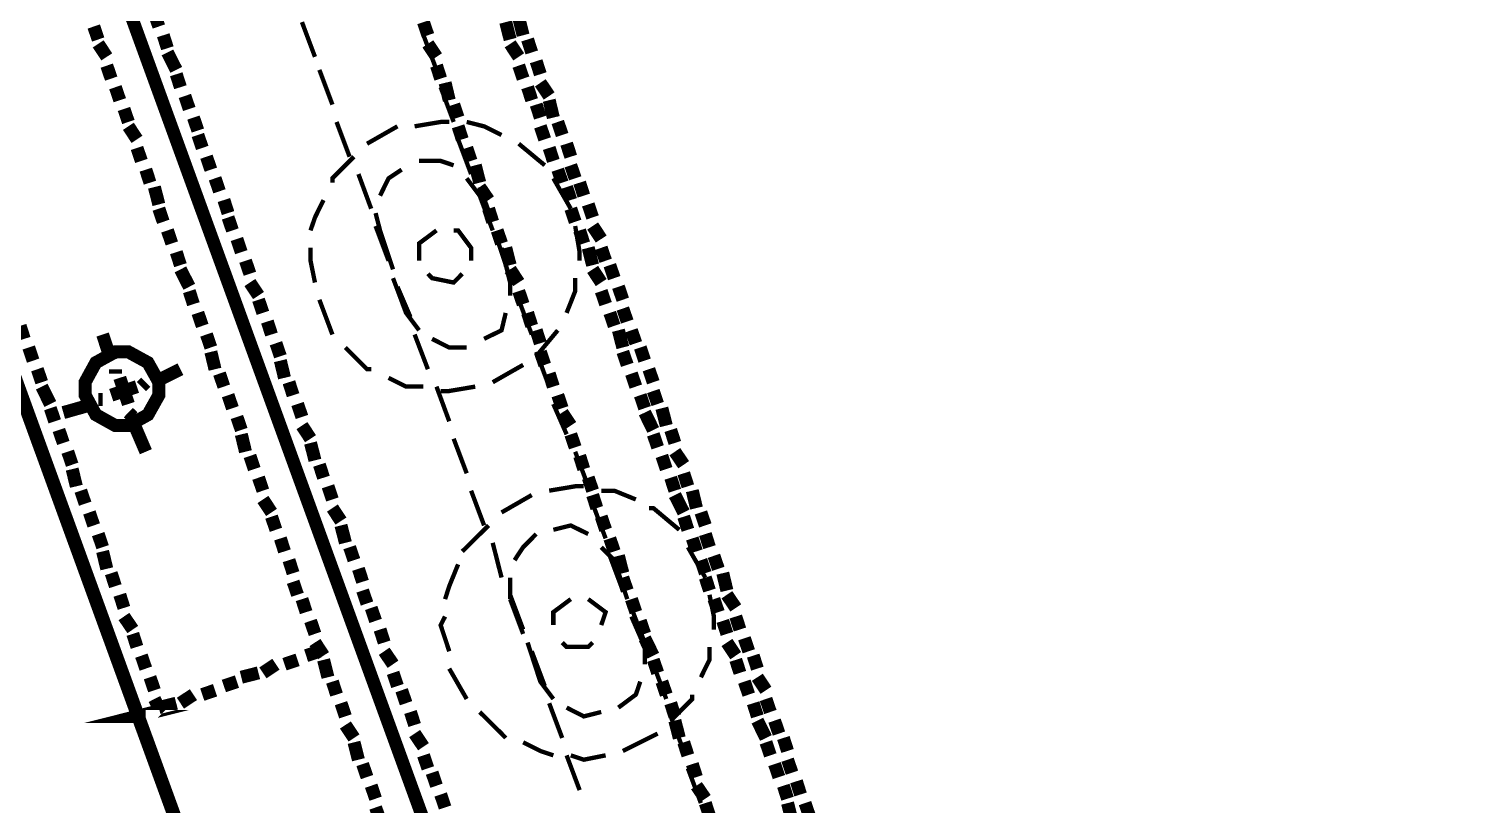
# Model space of a CAD drawing. Extents: x -2.4 to 13.4, y -16 to -5.
# Drawn here: x 2.379 to 2.93, y -11.838 to -11.54 of the extents above; entities that cross this region are included whole.
import ezdxf

# ---------------------------------------------------------------- set-up
doc = ezdxf.new("R2010")
doc.units = 0
doc.header["$MEASUREMENT"] = 0

msp = doc.modelspace()

# ---------------------------------------------------------------- linework, layer by layer
at = {"color": 0}
for points, const_width in [([(3.74199, -12.95219), (2.83868, -12.95219), (0.85698, -7.50883), (1.65538, -7.21884)], 0.005), ([(2.93368, -12.95219), (0.94198, -7.47715)], 0.005), ([(2.83868, -12.95219), (1.36198, -8.89381)], 0.005), ([(2.42868, -11.53884), (2.42698, -11.53384)], 0.005), ([(2.53208, -11.5422), (2.53038, -11.53715)], 0.005), ([(2.56368, -11.54383), (2.56198, -11.53715)], 0.005), ([(2.56868, -11.5422), (2.56698, -11.53552)], 0.005), ([(2.40538, -11.54383), (2.40368, -11.53884)], 0.005), ([(2.43198, -11.54719), (2.43038, -11.5422)], 0.005), ([(2.48368, -11.53715), (2.48868, -11.5505)], 0.00167), ([(2.40868, -11.5505), (2.40538, -11.54551)], 0.005), ([(2.53538, -11.55549), (2.53038, -11.5422)], 0.00167), ([(2.53538, -11.5505), (2.53208, -11.54551)], 0.005), ([(2.56698, -11.5505), (2.56368, -11.54551)], 0.005), ([(2.57198, -11.54881), (2.57038, -11.54383)], 0.005), ([(2.41038, -11.55886), (2.40868, -11.55387)], 0.005), ([(2.43538, -11.55549), (2.43198, -11.54881)], 0.005), ([(2.53698, -11.55886), (2.53538, -11.55387)], 0.005), ([(2.56868, -11.55886), (2.56698, -11.55387)], 0.005), ([(2.57528, -11.55718), (2.57368, -11.55218)], 0.005), ([(2.43698, -11.56216), (2.43538, -11.55718)], 0.005), ([(2.49038, -11.55549), (2.49538, -11.56884)], 0.00167), ([(2.41368, -11.56716), (2.41198, -11.56216)], 0.005), ([(2.54198, -11.57551), (2.53698, -11.56216)], 0.00167), ([(2.54028, -11.56716), (2.53868, -11.56048)], 0.005), ([(2.57198, -11.56716), (2.57038, -11.56216)], 0.005), ([(2.57868, -11.56552), (2.57528, -11.56048)], 0.005), ([(2.41698, -11.57551), (2.41528, -11.57052)], 0.005), ([(2.44038, -11.57052), (2.43868, -11.56552)], 0.005), ([(2.54368, -11.57383), (2.54198, -11.56884)], 0.005), ([(2.57528, -11.57383), (2.57368, -11.56884)], 0.005), ([(2.58028, -11.57383), (2.57868, -11.56716)], 0.005), ([(2.44368, -11.57881), (2.44198, -11.57383)], 0.005), ([(2.58368, -11.58051), (2.58198, -11.57551)], 0.005), ([(2.42028, -11.58219), (2.41698, -11.57719)], 0.005), ([(2.44538, -11.58549), (2.44368, -11.58051)], 0.005), ([(2.49698, -11.57551), (2.50198, -11.58886)], 0.00167), ([(2.52038, -11.57719), (2.50868, -11.58387)], 0.00167), ([(2.52038, -11.57719), (2.50868, -11.58387)], 0.00167), ([(2.54028, -11.57551), (2.53698, -11.57551), (2.52698, -11.57719)], 0.00167), ([(2.54028, -11.57551), (2.53698, -11.57551), (2.52698, -11.57719)], 0.00167), ([(2.54528, -11.58219), (2.54368, -11.57719)], 0.005), ([(2.56038, -11.58051), (2.55368, -11.57719), (2.54698, -11.57551)], 0.00167), ([(2.56038, -11.58051), (2.55368, -11.57719), (2.54698, -11.57551)], 0.00167), ([(2.57698, -11.58219), (2.57528, -11.57719)], 0.005), ([(2.42198, -11.59048), (2.42028, -11.58549)], 0.005), ([(2.54868, -11.59554), (2.54368, -11.58219)], 0.00167), ([(2.54868, -11.59048), (2.54698, -11.58549)], 0.005), ([(2.57698, -11.59216), (2.56698, -11.58387)], 0.00167), ([(2.57698, -11.59216), (2.56698, -11.58387)], 0.00167), ([(2.58028, -11.59048), (2.57868, -11.58549)], 0.005), ([(2.58698, -11.58886), (2.58538, -11.58387)], 0.005), ([(2.44868, -11.59384), (2.44698, -11.58886)], 0.005), ([(2.50368, -11.58886), (2.49538, -11.59716), (2.49538, -11.59884)], 0.00167), ([(2.50368, -11.58886), (2.49538, -11.59716), (2.49538, -11.59884)], 0.00167), ([(2.54198, -11.59216), (2.53698, -11.59048), (2.52868, -11.59048)], 0.00167), ([(2.55198, -11.59884), (2.55028, -11.59216)], 0.005), ([(2.58868, -11.59716), (2.58698, -11.59216)], 0.005), ([(2.42528, -11.59884), (2.42368, -11.59384)], 0.005), ([(2.45198, -11.60215), (2.45028, -11.59716)], 0.005), ([(2.50538, -11.59554), (2.51028, -11.60883)], 0.00167), ([(2.52198, -11.59384), (2.51698, -11.59716), (2.51368, -11.60383)], 0.00167), ([(2.58368, -11.59884), (2.58198, -11.59384)], 0.005), ([(2.42868, -11.60719), (2.42698, -11.60052)], 0.005), ([(2.55698, -11.61718), (2.55198, -11.60383), (2.54698, -11.59716)], 0.00167), ([(2.55538, -11.60551), (2.55198, -11.60052)], 0.005), ([(2.55698, -11.61387), (2.55198, -11.60052)], 0.00167), ([(2.58698, -11.60883), (2.58028, -11.59716)], 0.00167), ([(2.58698, -11.60883), (2.58028, -11.59716)], 0.00167), ([(2.58698, -11.60551), (2.58538, -11.60052)], 0.005), ([(2.59198, -11.60383), (2.59038, -11.59884)], 0.005), ([(2.43038, -11.61387), (2.42868, -11.60883)], 0.005), ([(2.45528, -11.61051), (2.45368, -11.60551)], 0.005), ([(2.49198, -11.60551), (2.48868, -11.61219), (2.48698, -11.61718)], 0.00167), ([(2.49198, -11.60551), (2.48868, -11.61219), (2.48698, -11.61718)], 0.00167), ([(2.55698, -11.61387), (2.55538, -11.60883)], 0.005), ([(2.58868, -11.61387), (2.58698, -11.60883)], 0.005), ([(2.59538, -11.61219), (2.59368, -11.60719)], 0.005), ([(2.45698, -11.61718), (2.45528, -11.61219)], 0.005), ([(2.51198, -11.61051), (2.51368, -11.61718)], 0.00167), ([(2.43368, -11.62218), (2.43198, -11.61718)], 0.005), ([(2.51198, -11.61549), (2.51698, -11.62884)], 0.00167), ([(2.51368, -11.61718), (2.51868, -11.63215)], 0.00167), ([(2.53538, -11.61718), (2.52868, -11.62218), (2.52868, -11.62884)], 0.00167), ([(2.53538, -11.61718), (2.52868, -11.62218), (2.52868, -11.62884)], 0.00167), ([(2.54868, -11.62884), (2.54868, -11.62386), (2.54368, -11.61718), (2.54198, -11.61718)], 0.00167), ([(2.54868, -11.62884), (2.54868, -11.62386), (2.54368, -11.61718), (2.54198, -11.61718)], 0.00167), ([(2.56038, -11.62218), (2.55868, -11.61718)], 0.005), ([(2.59038, -11.62884), (2.59038, -11.62554), (2.58868, -11.61549)], 0.00167), ([(2.59038, -11.62884), (2.59038, -11.62554), (2.58868, -11.61549)], 0.00167), ([(2.59198, -11.62218), (2.59038, -11.61718)], 0.005), ([(2.59868, -11.62048), (2.59538, -11.61549)], 0.005), ([(2.43698, -11.63052), (2.43538, -11.62554)], 0.005), ([(2.46038, -11.62554), (2.45868, -11.62048)], 0.005), ([(2.48698, -11.62386), (2.48698, -11.62884), (2.48868, -11.6372)], 0.00167), ([(2.48698, -11.62386), (2.48698, -11.62884), (2.48868, -11.6372)], 0.00167), ([(2.56368, -11.64219), (2.56368, -11.63551), (2.55868, -11.62048)], 0.00167), ([(2.56368, -11.63052), (2.56198, -11.62386)], 0.005), ([(2.56368, -11.6372), (2.56038, -11.62386)], 0.00167), ([(2.59538, -11.63052), (2.59368, -11.62386)], 0.005), ([(2.60038, -11.62884), (2.59868, -11.62386)], 0.005), ([(2.46368, -11.63383), (2.46198, -11.62884)], 0.005), ([(2.60368, -11.63551), (2.60198, -11.63052)], 0.005), ([(2.44038, -11.63883), (2.43698, -11.63215)], 0.005), ([(2.53208, -11.63383), (2.53368, -11.63551), (2.54198, -11.6372), (2.54528, -11.63383)], 0.00167), ([(2.53208, -11.63383), (2.53368, -11.63551), (2.54198, -11.6372), (2.54528, -11.63383)], 0.00167), ([(2.56698, -11.6372), (2.56368, -11.63215)], 0.005), ([(2.59868, -11.6372), (2.59538, -11.63215)], 0.005), ([(2.44198, -11.6455), (2.44038, -11.64051)], 0.005), ([(2.46698, -11.64219), (2.46368, -11.6372)], 0.005), ([(2.51868, -11.63551), (2.52368, -11.64886), (2.52868, -11.65554)], 0.00167), ([(2.52038, -11.63883), (2.52538, -11.65049)], 0.00167), ([(2.56868, -11.6455), (2.56698, -11.64051)], 0.005), ([(2.58538, -11.64886), (2.58868, -11.64051), (2.58868, -11.63551)], 0.00167), ([(2.58538, -11.64886), (2.58868, -11.64051), (2.58868, -11.63551)], 0.00167), ([(2.60038, -11.6455), (2.59868, -11.64051)], 0.005), ([(2.60698, -11.64381), (2.60528, -11.63883)], 0.005), ([(2.46868, -11.64886), (2.46698, -11.64381)], 0.005), ([(2.49038, -11.64381), (2.49538, -11.65716)], 0.00167), ([(2.49038, -11.64381), (2.49538, -11.65716)], 0.00167), ([(2.57198, -11.65716), (2.56698, -11.64381)], 0.00167), ([(2.60868, -11.65218), (2.60698, -11.64718)], 0.005), ([(2.44538, -11.65386), (2.44368, -11.64886)], 0.005), ([(2.47198, -11.65716), (2.47038, -11.65218)], 0.005), ([(2.55368, -11.65884), (2.56038, -11.65554), (2.56198, -11.64886)], 0.00167), ([(2.57198, -11.65386), (2.57038, -11.64886)], 0.005), ([(2.60368, -11.65386), (2.60198, -11.64886)], 0.005), ([(2.37698, -11.65884), (2.37538, -11.65386)], 0.005), ([(2.41038, -11.6672), (2.40708, -11.65716)], 0.005), ([(2.44868, -11.66215), (2.44698, -11.65716)], 0.005), ([(2.52698, -11.65716), (2.53208, -11.67051)], 0.00167), ([(2.57528, -11.66052), (2.57368, -11.65554)], 0.005), ([(2.57368, -11.66552), (2.58198, -11.65554)], 0.00167), ([(2.57368, -11.66552), (2.58198, -11.65554)], 0.00167), ([(2.60698, -11.66215), (2.60528, -11.65554)], 0.005), ([(2.61198, -11.66052), (2.61028, -11.65554)], 0.005), ([(2.38038, -11.6672), (2.37868, -11.66215)], 0.005), ([(2.45028, -11.67051), (2.44868, -11.66384)], 0.005), ([(2.47538, -11.66552), (2.47368, -11.66052)], 0.005), ([(2.50038, -11.66215), (2.50868, -11.67051), (2.51028, -11.67051)], 0.00167), ([(2.50038, -11.66215), (2.50868, -11.67051), (2.51028, -11.67051)], 0.00167), ([(2.53368, -11.65884), (2.54028, -11.66215), (2.54698, -11.66215)], 0.00167), ([(2.57698, -11.66883), (2.57528, -11.66384)], 0.005), ([(2.60868, -11.66883), (2.60698, -11.66384)], 0.005), ([(2.61538, -11.6672), (2.61368, -11.66215)], 0.005), ([(2.47698, -11.67381), (2.47538, -11.6672)], 0.005), ([(2.57868, -11.67718), (2.57368, -11.66384)], 0.00167), ([(2.38368, -11.6755), (2.38198, -11.67051)], 0.005), ([(2.41198, -11.67219), (2.41198, -11.67051)], 0.005), ([(2.41698, -11.68386), (2.41368, -11.67381)], 0.005), ([(2.43698, -11.67051), (2.42698, -11.6755)], 0.005), ([(2.45368, -11.67718), (2.45198, -11.67219)], 0.005), ([(2.55698, -11.6755), (2.56868, -11.66883)], 0.00167), ([(2.55698, -11.6755), (2.56868, -11.66883)], 0.00167), ([(2.58028, -11.67718), (2.57868, -11.67219)], 0.005), ([(2.61198, -11.67718), (2.61028, -11.67219)], 0.005), ([(2.61868, -11.6755), (2.61698, -11.67051)], 0.005), ([(2.38698, -11.68386), (2.38368, -11.67718)], 0.005), ([(2.42028, -11.67718), (2.41038, -11.68049)], 0.005), ([(2.42368, -11.6755), (2.42198, -11.67718)], 0.005), ([(2.45698, -11.68548), (2.45528, -11.68049)], 0.005), ([(2.48028, -11.68049), (2.47868, -11.6755)], 0.005), ([(2.51698, -11.67381), (2.52368, -11.67718), (2.53038, -11.67718)], 0.00167), ([(2.51698, -11.67381), (2.52368, -11.67718), (2.53038, -11.67718)], 0.00167), ([(2.53538, -11.67718), (2.54028, -11.69052)], 0.00167), ([(2.53698, -11.67887), (2.54028, -11.67887), (2.55028, -11.67718)], 0.00167), ([(2.53698, -11.67887), (2.54028, -11.67887), (2.55028, -11.67718)], 0.00167), ([(2.58368, -11.68548), (2.58198, -11.68049)], 0.005), ([(2.61538, -11.68548), (2.61368, -11.68049)], 0.005), ([(2.62038, -11.68386), (2.61868, -11.67887)], 0.005), ([(2.38868, -11.69052), (2.38698, -11.68548)], 0.005), ([(2.40368, -11.68386), (2.39198, -11.68716)], 0.005), ([(2.40708, -11.68218), (2.40538, -11.68218)], 0.005), ([(2.48368, -11.68884), (2.48198, -11.68386)], 0.005), ([(2.58538, -11.69552), (2.58028, -11.68386)], 0.00167), ([(2.62368, -11.69216), (2.62198, -11.68548)], 0.005), ([(2.41868, -11.68884), (2.41698, -11.68716)], 0.005), ([(2.42368, -11.70219), (2.41868, -11.69052)], 0.005), ([(2.46038, -11.69384), (2.45868, -11.68884)], 0.005), ([(2.58698, -11.69216), (2.58368, -11.68716)], 0.005), ([(2.61868, -11.69384), (2.61538, -11.68716)], 0.005), ([(2.39198, -11.69883), (2.39028, -11.69384)], 0.005), ([(2.46198, -11.70219), (2.46038, -11.69552)], 0.005), ([(2.48698, -11.6972), (2.48368, -11.69216)], 0.005), ([(2.58868, -11.70051), (2.58698, -11.69552)], 0.005), ([(2.62038, -11.70051), (2.61868, -11.69552)], 0.005), ([(2.62698, -11.69883), (2.62538, -11.69384)], 0.005), ([(2.39538, -11.70719), (2.39368, -11.70219)], 0.005), ([(2.48868, -11.70551), (2.48698, -11.69883)], 0.005), ([(2.54198, -11.6972), (2.54698, -11.71049)], 0.00167), ([(2.63038, -11.70719), (2.62698, -11.70219)], 0.005), ([(2.46538, -11.70887), (2.46368, -11.70381)], 0.005), ([(2.49198, -11.71218), (2.49038, -11.70719)], 0.005), ([(2.59368, -11.71548), (2.58868, -11.70219)], 0.00167), ([(2.59198, -11.70887), (2.59038, -11.70381)], 0.005), ([(2.62368, -11.70887), (2.62198, -11.70381)], 0.005), ([(2.39698, -11.71548), (2.39538, -11.70887)], 0.005), ([(2.46868, -11.71716), (2.46698, -11.71218)], 0.005), ([(2.59538, -11.71716), (2.59368, -11.71218)], 0.005), ([(2.62698, -11.71716), (2.62538, -11.71218)], 0.005), ([(2.63198, -11.71548), (2.63038, -11.71049)], 0.005), ([(2.40038, -11.72216), (2.39868, -11.71716)], 0.005), ([(2.49538, -11.72054), (2.49368, -11.71548)], 0.005), ([(2.54868, -11.71716), (2.55368, -11.73051)], 0.00167), ([(2.59198, -11.71548), (2.58868, -11.71548), (2.57868, -11.71716)], 0.00167), ([(2.59198, -11.71548), (2.58868, -11.71548), (2.57868, -11.71716)], 0.00167), ([(2.59698, -11.72384), (2.59538, -11.71884)], 0.005), ([(2.61198, -11.72054), (2.60368, -11.71716), (2.59868, -11.71716)], 0.00167), ([(2.61198, -11.72054), (2.60368, -11.71716), (2.59868, -11.71716)], 0.00167), ([(2.63038, -11.72552), (2.62698, -11.71884)], 0.005), ([(2.63528, -11.72384), (2.63368, -11.71716)], 0.005), ([(2.47198, -11.72552), (2.46868, -11.72054)], 0.005), ([(2.49868, -11.72883), (2.49538, -11.72384)], 0.005), ([(2.57198, -11.71884), (2.56038, -11.72552)], 0.00167), ([(2.57198, -11.71884), (2.56038, -11.72552)], 0.00167), ([(2.60038, -11.73551), (2.59538, -11.72216)], 0.00167), ([(2.40368, -11.73051), (2.40198, -11.72552)], 0.005), ([(2.47368, -11.73219), (2.47198, -11.72715)], 0.005), ([(2.50038, -11.73719), (2.49868, -11.73051)], 0.005), ([(2.60038, -11.73219), (2.59868, -11.72715)], 0.005), ([(2.62868, -11.73219), (2.61868, -11.72384), (2.61698, -11.72384)], 0.00167), ([(2.62868, -11.73219), (2.61868, -11.72384), (2.61698, -11.72384)], 0.00167), ([(2.63198, -11.73219), (2.63038, -11.72715)], 0.005), ([(2.63868, -11.73051), (2.63698, -11.72552)], 0.005), ([(2.40708, -11.73887), (2.40538, -11.73383)], 0.005), ([(2.47698, -11.74049), (2.47538, -11.73551)], 0.005), ([(2.55538, -11.73051), (2.54698, -11.73887), (2.54528, -11.74049)], 0.00167), ([(2.55538, -11.73051), (2.54698, -11.73887), (2.54528, -11.74049)], 0.00167), ([(2.57368, -11.73383), (2.56868, -11.73887), (2.56538, -11.74386)], 0.00167), ([(2.59368, -11.73383), (2.58698, -11.73051), (2.58028, -11.73219)], 0.00167), ([(2.60368, -11.74049), (2.60198, -11.73551)], 0.005), ([(2.63528, -11.74049), (2.63368, -11.73551)], 0.005), ([(2.64028, -11.73887), (2.63868, -11.73383)], 0.005), ([(2.40868, -11.74718), (2.40708, -11.74049)], 0.005), ([(2.50368, -11.74386), (2.50198, -11.73887)], 0.005), ([(2.55698, -11.73719), (2.56038, -11.75054)], 0.00167), ([(2.60868, -11.75883), (2.60368, -11.74386), (2.59868, -11.73887)], 0.00167), ([(2.63868, -11.75054), (2.63198, -11.73887)], 0.00167), ([(2.63868, -11.75054), (2.63198, -11.73887)], 0.00167), ([(2.48028, -11.74886), (2.47868, -11.74386)], 0.005), ([(2.60698, -11.75552), (2.60198, -11.74218)], 0.00167), ([(2.60698, -11.74886), (2.60528, -11.74218)], 0.005), ([(2.63868, -11.74886), (2.63698, -11.74386)], 0.005), ([(2.64368, -11.74718), (2.64198, -11.74218)], 0.005), ([(2.41198, -11.75384), (2.41038, -11.74886)], 0.005), ([(2.48198, -11.75715), (2.48028, -11.75216)], 0.005), ([(2.50698, -11.75216), (2.50538, -11.74718)], 0.005), ([(2.54368, -11.74548), (2.54028, -11.75384), (2.53868, -11.75883)], 0.00167), ([(2.54368, -11.74548), (2.54028, -11.75384), (2.53868, -11.75883)], 0.00167), ([(2.56368, -11.75054), (2.56368, -11.75883)], 0.00167), ([(2.60868, -11.75552), (2.60698, -11.75054)], 0.005), ([(2.64028, -11.75552), (2.63868, -11.75054)], 0.005), ([(2.64698, -11.75552), (2.64538, -11.74886)], 0.005), ([(2.41528, -11.7622), (2.41368, -11.75715)], 0.005), ([(2.50868, -11.76051), (2.50698, -11.75552)], 0.005), ([(2.65038, -11.7622), (2.64698, -11.75715)], 0.005), ([(2.48528, -11.76383), (2.48368, -11.75883)], 0.005), ([(2.51198, -11.76719), (2.51028, -11.7622)], 0.005), ([(2.56368, -11.75715), (2.56868, -11.7705)], 0.00167), ([(2.56368, -11.75883), (2.56868, -11.77218)], 0.00167), ([(2.58698, -11.75883), (2.58028, -11.76383), (2.58028, -11.76881)], 0.00167), ([(2.58698, -11.75883), (2.58028, -11.76383), (2.58028, -11.76881)], 0.00167), ([(2.59868, -11.76881), (2.60038, -11.76383), (2.59368, -11.75883)], 0.00167), ([(2.59868, -11.76881), (2.60038, -11.76383), (2.59368, -11.75883)], 0.00167), ([(2.61198, -11.76383), (2.61028, -11.75883)], 0.005), ([(2.64198, -11.7705), (2.64198, -11.76551), (2.64028, -11.75715)], 0.00167), ([(2.64198, -11.7705), (2.64198, -11.76551), (2.64028, -11.75715)], 0.00167), ([(2.64368, -11.76383), (2.64198, -11.75883)], 0.005), ([(2.41868, -11.7705), (2.41528, -11.76551)], 0.005), ([(2.48868, -11.77218), (2.48698, -11.76719)], 0.005), ([(2.53868, -11.76551), (2.53698, -11.76881), (2.54028, -11.77886)], 0.00167), ([(2.53868, -11.76551), (2.53698, -11.76881), (2.54028, -11.77886)], 0.00167), ([(2.61538, -11.78384), (2.61538, -11.77549), (2.61028, -11.7622)], 0.00167), ([(2.61538, -11.77718), (2.61028, -11.76551)], 0.00167), ([(2.61538, -11.77218), (2.61368, -11.76719)], 0.005), ([(2.64698, -11.77218), (2.64538, -11.76719)], 0.005), ([(2.65198, -11.7705), (2.65038, -11.76551)], 0.005), ([(2.42028, -11.77718), (2.41868, -11.77218)], 0.005), ([(2.51528, -11.77549), (2.51368, -11.7705)], 0.005), ([(2.61868, -11.78054), (2.61538, -11.77386)], 0.005), ([(2.65538, -11.77886), (2.65368, -11.77386)], 0.005), ([(2.49038, -11.77886), (2.48528, -11.78054)], 0.005), ([(2.49198, -11.78054), (2.48868, -11.77549)], 0.005), ([(2.51868, -11.78384), (2.51528, -11.77886)], 0.005), ([(2.57038, -11.77549), (2.57528, -11.79052), (2.58028, -11.79719)], 0.00167), ([(2.58368, -11.77549), (2.58538, -11.77718), (2.59368, -11.77718), (2.59538, -11.77549)], 0.00167), ([(2.58368, -11.77549), (2.58538, -11.77718), (2.59368, -11.77718), (2.59538, -11.77549)], 0.00167), ([(2.63698, -11.78884), (2.64028, -11.78216), (2.64028, -11.77718)], 0.00167), ([(2.63698, -11.78884), (2.64028, -11.78216), (2.64028, -11.77718)], 0.00167), ([(2.65038, -11.78054), (2.64698, -11.77549)], 0.005), ([(2.42368, -11.78552), (2.42198, -11.78054)], 0.005), ([(2.47368, -11.78384), (2.46868, -11.78715)], 0.005), ([(2.48198, -11.78216), (2.47698, -11.78384)], 0.005), ([(2.49368, -11.78884), (2.49198, -11.78216)], 0.005), ([(2.57198, -11.77886), (2.57698, -11.7922)], 0.00167), ([(2.62038, -11.78715), (2.61868, -11.78216)], 0.005), ([(2.62368, -11.79719), (2.61868, -11.78384)], 0.00167), ([(2.65198, -11.78715), (2.65038, -11.78216)], 0.005), ([(2.65868, -11.78552), (2.65708, -11.78054)], 0.005), ([(2.42698, -11.79383), (2.42528, -11.78884)], 0.005), ([(2.45868, -11.79052), (2.45368, -11.7922)], 0.005), ([(2.46698, -11.78715), (2.46038, -11.78884)], 0.005), ([(2.49698, -11.79551), (2.49538, -11.79052)], 0.005), ([(2.52038, -11.7922), (2.51868, -11.78715)], 0.005), ([(2.54028, -11.78552), (2.54698, -11.79719)], 0.00167), ([(2.54028, -11.78552), (2.54698, -11.79719)], 0.00167), ([(2.62368, -11.79551), (2.62198, -11.79052)], 0.005), ([(2.65538, -11.79551), (2.65368, -11.79052)], 0.005), ([(2.66198, -11.79383), (2.65868, -11.78884)], 0.005), ([(2.44198, -11.79551), (2.43698, -11.79881)], 0.005), ([(2.45028, -11.79383), (2.44538, -11.79551)], 0.005), ([(2.52368, -11.79881), (2.52198, -11.79383)], 0.005), ([(2.60528, -11.8005), (2.61198, -11.79551), (2.61368, -11.79052)], 0.00167), ([(2.42698, -11.79719), (2.42868, -11.8005), (2.42698, -11.80218), (2.42028, -11.80387), (2.42368, -11.80387)], 0.005), ([(2.43538, -11.79881), (2.42868, -11.8005)], 0.005), ([(2.50038, -11.80387), (2.49868, -11.79881)], 0.005), ([(2.52698, -11.80718), (2.52538, -11.80218)], 0.005), ([(2.57868, -11.79881), (2.58368, -11.81216)], 0.00167), ([(2.58538, -11.8005), (2.59198, -11.80387), (2.59868, -11.80218)], 0.00167), ([(2.62698, -11.80387), (2.62538, -11.79881)], 0.005), ([(2.62538, -11.80549), (2.63368, -11.79719), (2.63368, -11.79551)], 0.00167), ([(2.62538, -11.80549), (2.63368, -11.79719), (2.63368, -11.79551)], 0.00167), ([(2.65868, -11.80387), (2.65708, -11.79881)], 0.005), ([(2.66368, -11.80218), (2.66198, -11.79719)], 0.005), ([(2.50368, -11.81216), (2.50038, -11.80718)], 0.005), ([(2.55198, -11.80218), (2.56038, -11.81048), (2.56198, -11.81216)], 0.00167), ([(2.55198, -11.80218), (2.56038, -11.81048), (2.56198, -11.81216)], 0.00167), ([(2.62868, -11.81216), (2.62698, -11.80549)], 0.005), ([(2.63038, -11.81716), (2.62538, -11.80387)], 0.00167), ([(2.66198, -11.81216), (2.65868, -11.80549)], 0.005), ([(2.66698, -11.81048), (2.66528, -11.80549)], 0.005), ([(2.53038, -11.81552), (2.52698, -11.81048)], 0.005), ([(2.60698, -11.81716), (2.62038, -11.81048)], 0.00167), ([(2.60698, -11.81716), (2.62038, -11.81048)], 0.00167), ([(2.67028, -11.81716), (2.66868, -11.81216)], 0.005), ([(2.50538, -11.82052), (2.50368, -11.81384)], 0.005), ([(2.53208, -11.82383), (2.53038, -11.81884)], 0.005), ([(2.56868, -11.81384), (2.57528, -11.81716), (2.58028, -11.81884)], 0.00167), ([(2.56868, -11.81384), (2.57528, -11.81716), (2.58028, -11.81884)], 0.00167), ([(2.63198, -11.81884), (2.63038, -11.81384)], 0.005), ([(2.66368, -11.81884), (2.66198, -11.81384)], 0.005), ([(2.50868, -11.82719), (2.50698, -11.8222)], 0.005), ([(2.58538, -11.81884), (2.59038, -11.83219)], 0.00167), ([(2.58698, -11.81884), (2.59198, -11.82052), (2.60038, -11.81884)], 0.00167), ([(2.58698, -11.81884), (2.59198, -11.82052), (2.60038, -11.81884)], 0.00167), ([(2.63528, -11.82719), (2.63368, -11.8222)], 0.005), ([(2.66698, -11.82719), (2.66528, -11.8222)], 0.005), ([(2.67198, -11.82551), (2.67028, -11.82052)], 0.005), ([(2.53538, -11.83051), (2.53368, -11.82551)], 0.005), ([(2.63698, -11.83718), (2.63198, -11.82383)], 0.00167), ([(2.67528, -11.83387), (2.67368, -11.82881)], 0.005), ([(2.51198, -11.83549), (2.51028, -11.83051)], 0.005), ([(2.53868, -11.83886), (2.53698, -11.83387)], 0.005), ([(2.63868, -11.83549), (2.63528, -11.83051)], 0.005), ([(2.67028, -11.83549), (2.66868, -11.83051)], 0.005), ([(2.51368, -11.84384), (2.51198, -11.83886)], 0.005), ([(2.64028, -11.84216), (2.63868, -11.83718)], 0.005), ([(2.67198, -11.84384), (2.67028, -11.83718)], 0.005), ([(2.67868, -11.84216), (2.67698, -11.83718)], 0.005)]:
    msp.add_lwpolyline(points, dxfattribs=dict(at, const_width=const_width))
for points, const_width in [([(2.52038, -11.57719), (2.52038, -11.57719)], 0.00167), ([(2.52038, -11.57719), (2.52038, -11.57719)], 0.00167), ([(2.53538, -11.61718), (2.53538, -11.61718)], 0.00167), ([(2.53538, -11.61718), (2.53538, -11.61718)], 0.00167), ([(2.41448, -11.66384), (2.41198, -11.66384), (2.40448, -11.66795), (2.40038, -11.67544), (2.40038, -11.67799), (2.40038, -11.68049), (2.40448, -11.68798), (2.41198, -11.69216), (2.41448, -11.69216), (2.41698, -11.69216), (2.42448, -11.68798), (2.42868, -11.68049), (2.42868, -11.67799), (2.42868, -11.67544), (2.42448, -11.66795), (2.41698, -11.66384), (2.41448, -11.66384)], 0.005), ([(2.57198, -11.71884), (2.57198, -11.71884)], 0.00167), ([(2.57198, -11.71884), (2.57198, -11.71884)], 0.00167), ([(2.58698, -11.75883), (2.58698, -11.75883)], 0.00167), ([(2.58698, -11.75883), (2.58698, -11.75883)], 0.00167)]:
    msp.add_lwpolyline(points, close=True, dxfattribs=dict(at, const_width=const_width))

doc.saveas('drawing.dxf')
